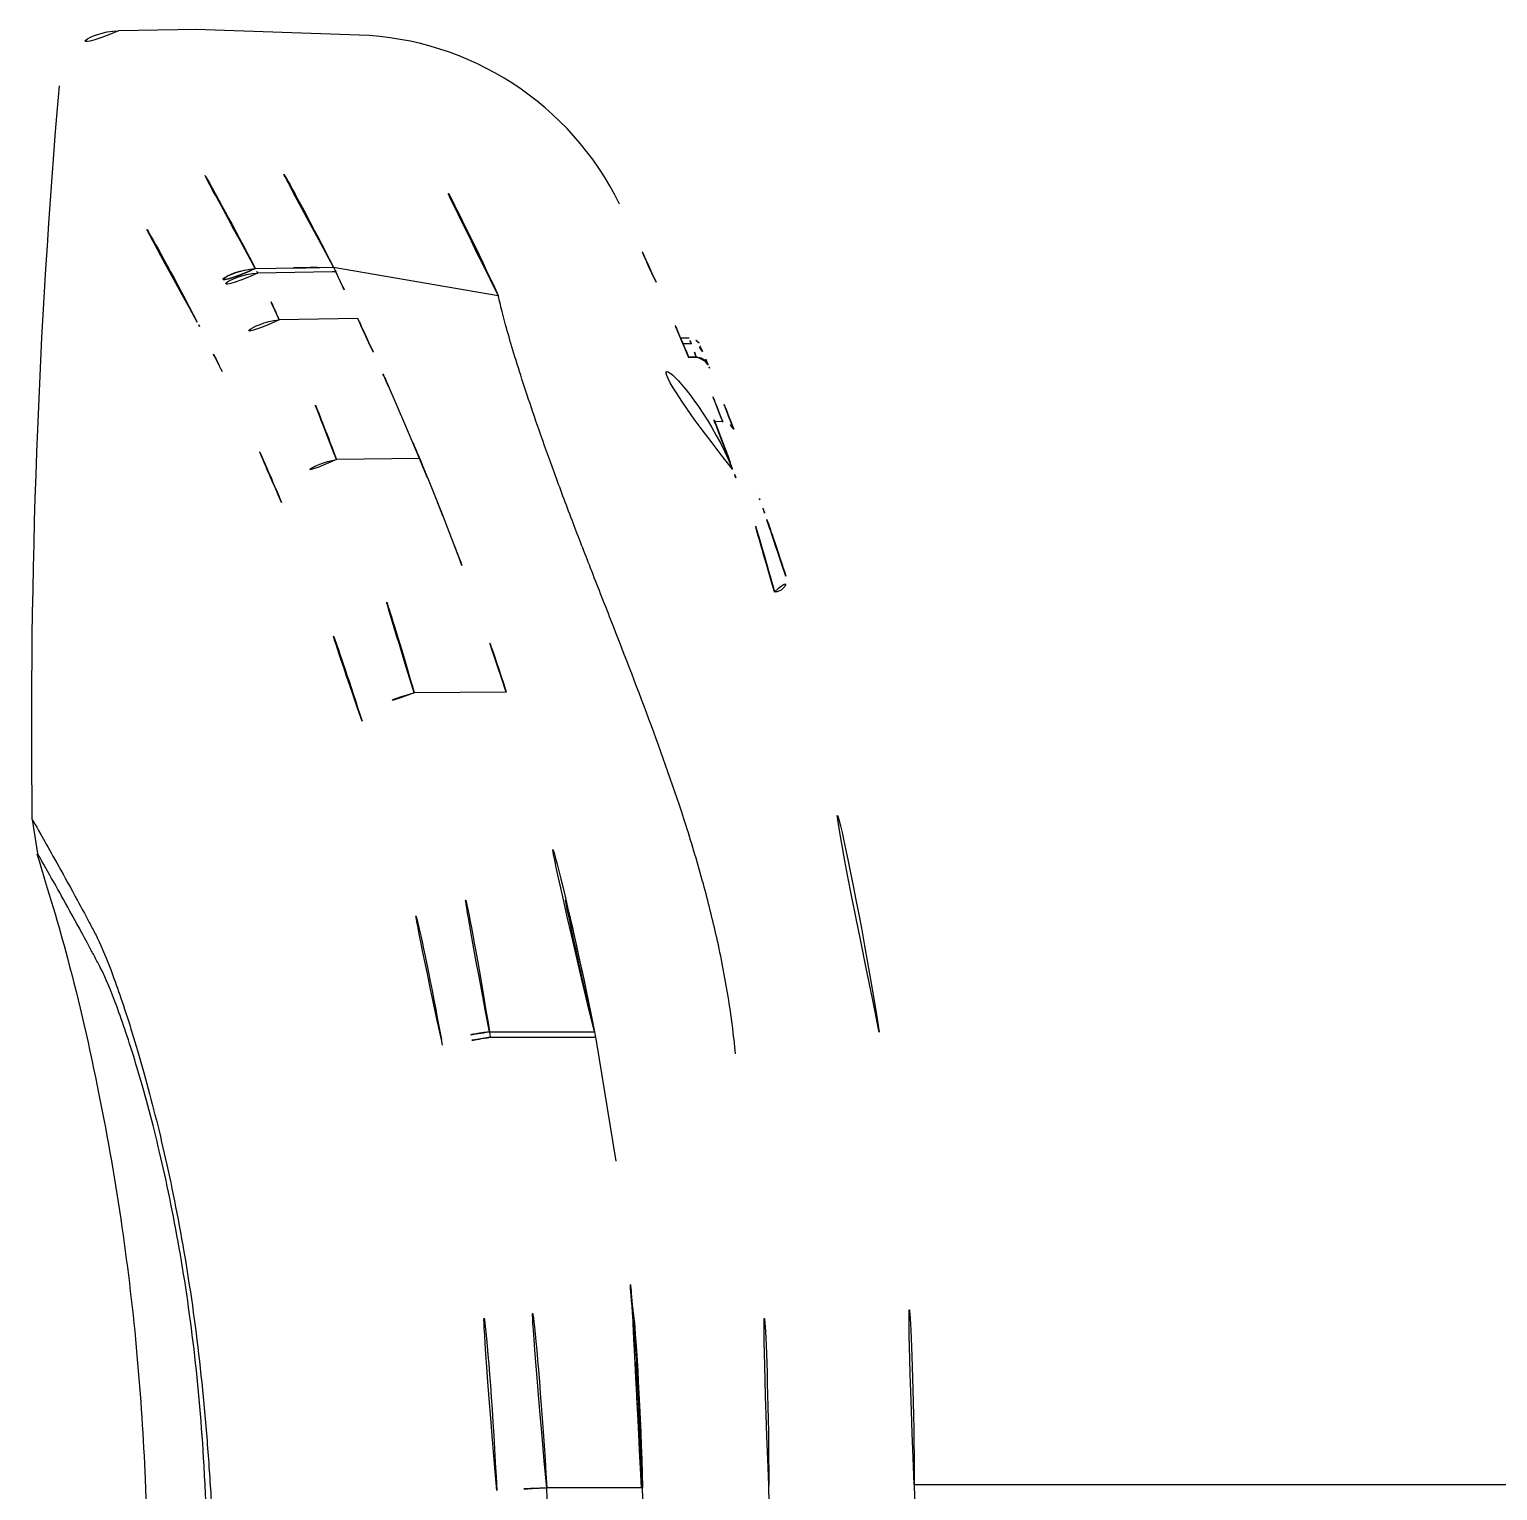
# Model space of a CAD drawing. Extents: x 16296660632 to 16296680496, y -37409619871 to -37409616057.
# Drawn here: x 16296679058.7 to 16296679156.2, y -37409616813.5 to -37409616716.5 of the extents above; entities that cross this region are included whole.
import ezdxf

# ---------------------------------------------------------------- set-up
doc = ezdxf.new("R2010")
doc.units = 0
doc.header["$LTSCALE"] = 10
doc.header["$MEASUREMENT"] = 0
doc.layers.get('0').update_dxf_attribs({"linetype": 'CONTINUOUS'})
for name, color, linetype in [('FRONT_CASE_DADA_', 7, 'CONTINUOUS'), ('MIDDLE_CASE_DADA', 7, 'CONTINUOUS'), ('SENSOR_WINDOW_FR', 7, 'CONTINUOUS')]:
    doc.layers.add(name, color=color, linetype=linetype)

msp = doc.modelspace()

# ---------------------------------------------------------------- linework, layer by layer
msp.add_line((16296679117.46888, -37409616813.107407), (16296679191.849831, -37409616813.107407))
at = {"layer": 'FRONT_CASE_DADA_', "color": 7, "linetype": 'Continuous', "ltscale": 25.4}
for p, q in [((16296679069.897711, -37409616716.461311), (16296679064.64786, -37409616716.552948)), ((16296679077.85408, -37409616732.27581), (16296679078.011921, -37409616732.273163)), ((16296679078.01193, -37409616732.273712), (16296679078.92993, -37409616732.258987)), ((16296679073.74259, -37409616732.353271), (16296679077.85413, -37409616732.278671)), ((16296679073.893351, -37409616732.648918), (16296679073.88526, -37409616732.649246)), ((16296679078.83704, -37409616732.566528), (16296679073.893351, -37409616732.648918)), ((16296679079.083151, -37409616732.562042), (16296679078.83704, -37409616732.566528)), ((16296679079.08334, -37409616732.562424), (16296679078.83704, -37409616732.566528)), ((16296679079.07831, -37409616732.552063), (16296679079.078239, -37409616732.552063)), ((16296679079.083151, -37409616732.562042), (16296679079.078239, -37409616732.552063)), ((16296679079.08334, -37409616732.562424), (16296679079.083151, -37409616732.562042)), ((16296679069.88555, -37409616735.903473), (16296679069.88257, -37409616735.898033)), ((16296679075.32012, -37409616735.750397), (16296679075.3176, -37409616735.750504)), ((16296679080.53331, -37409616735.669739), (16296679075.32012, -37409616735.750397)), ((16296679081.44907, -37409616737.661949), (16296679080.53331, -37409616735.669739)), ((16296679083.67017, -37409616742.660873), (16296679082.619011, -37409616740.256012)), ((16296679084.63909, -37409616744.955963), (16296679083.67017, -37409616742.660873)), ((16296679079.12788, -37409616745.02269), (16296679079.12797, -37409616745.022911)), ((16296679079.12797, -37409616745.022911), (16296679079.129629, -37409616745.022667)), ((16296679084.63909, -37409616744.955963), (16296679079.129629, -37409616745.022667)), ((16296679079.129629, -37409616745.022667), (16296679079.129669, -37409616745.022774)), ((16296679085.16773, -37409616746.238853), (16296679084.63909, -37409616744.955963)), ((16296679084.28549, -37409616760.529053), (16296679084.285721, -37409616760.529793)), ((16296679084.285721, -37409616760.529793), (16296679084.290091, -37409616760.529213)), ((16296679090.398939, -37409616760.486107), (16296679084.290091, -37409616760.529213)), ((16296679084.290091, -37409616760.529213), (16296679084.29015, -37409616760.529411)), ((16296679058.932091, -37409616768.929428), (16296679059.28813, -37409616771.196617)), ((16296679086.153959, -37409616783.924927), (16296679086.087049, -37409616783.554268)), ((16296679089.274851, -37409616783.028229), (16296679096.242399, -37409616783.028053)), ((16296679089.27515, -37409616783.028236), (16296679089.335369, -37409616783.392067)), ((16296679089.335369, -37409616783.392067), (16296679089.33548, -37409616783.392067)), ((16296679089.33548, -37409616783.392067), (16296679095.80171, -37409616783.392197)), ((16296679095.800301, -37409616783.391533), (16296679096.24509, -37409616783.391541)), ((16296679096.242399, -37409616783.028053), (16296679096.312599, -37409616783.391541)), ((16296679096.312599, -37409616783.391541), (16296679096.24509, -37409616783.391541)), ((16296679096.312599, -37409616783.391541), (16296679096.33378, -37409616783.501213)), ((16296679099.36857, -37409616813.309837), (16296679093.07752, -37409616813.310661)), ((16296679099.36853, -37409616813.308022), (16296679099.44174, -37409616813.308022)), ((16296679101.657829, -37409616905.107162), (16296679099.44174, -37409616813.308022))]:
    msp.add_line(p, q, dxfattribs=at)
for centre, radius, start, end in [((16296679064.717819, -37409616720.552338), 4, 90.99999075, 175.0893721), ((16296678885.89917, -37409616829.934174), 211.675339, 27.45349653, 32.38712453), ((16296678911.75787, -37409616817.684059), 187.733699, 27.06703096, 32.6276524), ((16296678903.00131, -37409616822.727692), 188.119684, 27.48854481, 33.02190673), ((16296679069.55805, -37409616737.18795), 10.58899, 25.9639045, 27.74111305), ((16296679073.96674, -37409616736.46299), 4.123071, 93.1938211, 172.1066835), ((16296679074.13397, -37409616736.78154), 4.139771, 93.44438634, 171.74860696), ((16296679123.831181, -37409619563.675072), 2831.77187, 90.930256038, 91.013656726), ((16296679039.346161, -37409616750.078903), 38.695124, 26.77232104, 27.26355962), ((16296678960.89817, -37409616786.809273), 125.297207, 24.04797271, 25.61051941), ((16296679810.554331, -37409616393.126167), 806.391218, 204.893309723, 205.137281324), ((16296679051.41795, -37409616745.939842), 21.018596, 27.64486439, 28.52230036), ((16296679075.770651, -37409616740.062798), 4.336023, 95.99745132, 168.15386986), ((16296678926.128201, -37409616802.47683), 163.431573, 20.58197178, 24.09683982), ((16296678858.212851, -37409616843.770378), 237.578602, 26.12064496, 26.92529612), ((16296678855.229389, -37409616841.331947), 248.842086, 23.9651964, 24.56359327), ((16296678921.972139, -37409616812.245956), 166.452253, 22.74529688, 26.0402958), ((16296679079.964689, -37409616749.842377), 4.891561, 99.84917004, 156.47088028), ((16296678900.76907, -37409616812.937683), 190.853184, 15.93846074, 20.84554897), ((16296678877.89167, -37409616830.979317), 223.92925, 21.53564732, 22.23617805), ((16296678917.196051, -37409616814.369148), 171.67785, 17.61640697, 22.78267979), ((16296678903.025391, -37409616821.16198), 196.946408, 20.54044067, 21.56292163), ((16296678901.874001, -37409616821.714378), 198.21845, 17.9924251, 20.57352995), ((16296679085.826969, -37409616767.493202), 7.131943, 102.48031548, 134.56053385), ((16296678908.170839, -37409616811.350693), 183.305249, 8.88840621, 16.09625826), ((16296678909.1187, -37409616819.507042), 190.646253, 11.031292, 18.03424207), ((16296678922.376249, -37409616813.079903), 166.350747, 10.22360026, 17.73339727), ((16296679350.686119, -37409618376.89621), 1615.162843, 99.314174356, 99.428833496), ((16296679324.17889, -37409618195.28273), 1431.288482, 99.443637599, 99.572849068), ((16296678894.3752, -37409616822.311287), 195.582733, 2.58126407, 11.31869823), ((16296678876.65596, -37409616825.186127), 216.747136, 3.1406215, 11.11770712), ((16296678911.58235, -37409616817.830719), 187.913827, 1.37928525, 10.52624103), ((16296678911.491541, -37409616817.800568), 187.930694, 1.36966587, 8.0054272), ((16296673007.474291, -37409617040.64991), 6089.848096, 1.2752199976, 2.1393826794)]:
    msp.add_arc(centre, radius, start, end, dxfattribs=at)
for centre, major_axis, ratio, start_param, end_param in [((16296679073.812401, -37409616736.203049), (3.484794, 1.963725), 0.952469277, 1.095851428, 2.529587266), ((16296679093.147329, -37409616813.340584), (-3.994324, -0.21302), 0.008400904, 4.72941905, 5.724444653)]:
    msp.add_ellipse(centre, major_axis=major_axis, ratio=ratio, start_param=start_param, end_param=end_param, dxfattribs=at)
msp.add_open_spline([(16296679058.932091, -37409616768.929428), (16296679058.739731, -37409616752.67321), (16296679059.340891, -37409616736.407631), (16296679060.7325, -37409616720.209953)], degree=3, dxfattribs=at)
for points, knots in [([(16296679073.73703, -37409616732.346321), (16296679073.73966, -37409616732.34761), (16296679073.73966, -37409616732.34761), (16296679073.73966, -37409616732.347618), (16296679073.740641, -37409616732.349503), (16296679073.741619, -37409616732.351387), (16296679073.74259, -37409616732.353271)], [0, 0, 0, 0, 0.002813418, 0.002813418, 0.002813418, 1, 1, 1, 1]), ([(16296679058.932091, -37409616768.929428), (16296679058.9321, -37409616768.92952), (16296679059.188869, -37409616769.383507), (16296679060.15299, -37409616771.084732), (16296679060.861811, -37409616772.335358), (16296679061.994419, -37409616774.422409), (16296679062.23303, -37409616774.865723), (16296679062.607651, -37409616775.569931), (16296679062.73534, -37409616775.811333), (16296679062.996321, -37409616776.308144), (16296679063.127741, -37409616776.550217), (16296679063.542891, -37409616777.392891), (16296679063.88756, -37409616778.218361), (16296679064.676849, -37409616780.352081), (16296679065.11075, -37409616781.641129), (16296679066.02556, -37409616784.615128), (16296679066.51228, -37409616786.321953), (16296679067.466789, -37409616790.061317), (16296679067.932871, -37409616792.082993), (16296679068.80475, -37409616796.43441), (16296679069.21314, -37409616798.788971), (16296679069.90163, -37409616803.637154), (16296679070.182421, -37409616806.142578), (16296679070.522369, -37409616810.022346), (16296679070.622629, -37409616811.343468), (16296679070.757219, -37409616813.32476), (16296679070.799231, -37409616813.985497), (16296679070.885771, -37409616815.307091), (16296679070.91226, -37409616815.96933), (16296679071.03974, -37409616819.280449), (16296679071.118891, -37409616821.930328), (16296679071.380119, -37409616829.87809), (16296679071.56888, -37409616835.176117), (16296679071.91132, -37409616845.774773), (16296679072.06325, -37409616851.075302), (16296679072.32375, -37409616861.678017), (16296679072.44944, -37409616866.979424), (16296679072.81876, -37409616882.883873), (16296679073.059219, -37409616893.48687), (16296679073.60947, -37409616914.692337), (16296679073.91848, -37409616925.294807), (16296679074.276171, -37409616946.501801), (16296679074.301941, -37409616957.106506), (16296679074.29896, -37409616978.31636), (16296679074.29451, -37409616988.921303), (16296679074.28528, -37409617020.736107), (16296679074.28348, -37409617041.945953), (16296679074.281691, -37409617084.365623), (16296679074.28125, -37409617105.575447), (16296679074.2796, -37409617137.39019), (16296679074.27877, -37409617147.995079), (16296679074.27824, -37409617163.902527), (16296679074.265249, -37409617169.203712), (16296679074.326941, -37409617175.834976), (16296679074.29204, -37409617177.156082), (16296679074.24618, -37409617179.794968), (16296679074.220831, -37409617181.111954), (16296679074.13645, -37409617185.055252), (16296679074.06848, -37409617187.693512), (16296679073.990919, -37409617190.182999)], [0, 0, 0, 0, 0.0625, 0.0625, 0.125, 0.125, 0.140625, 0.140625, 0.1484375, 0.1484375, 0.15625, 0.15625, 0.171875, 0.171875, 0.1875, 0.1875, 0.203125, 0.203125, 0.21875, 0.21875, 0.234375, 0.234375, 0.25, 0.25, 0.2578125, 0.2578125, 0.26171875, 0.26171875, 0.265625, 0.265625, 0.28125, 0.28125, 0.3125, 0.3125, 0.34375, 0.34375, 0.375, 0.375, 0.4375, 0.4375, 0.5, 0.5, 0.5625, 0.5625, 0.625, 0.625, 0.75, 0.75, 0.875, 0.875, 0.9375, 0.9375, 0.96875, 0.96875, 0.9765625, 0.9765625, 0.984375, 0.984375, 1, 1, 1, 1]), ([(16296679059.237049, -37409616771.212608), (16296679060.014009, -37409616773.744003), (16296679061.500219, -37409616778.644569), (16296679063.42462, -37409616787.105133), (16296679064.94264, -37409616795.863487), (16296679065.94759, -37409616804.408127), (16296679066.513519, -37409616813.415588), (16296679066.748421, -37409616822.782448), (16296679066.943119, -37409616832.383911), (16296679067.155991, -37409616841.260727), (16296679067.36622, -37409616849.420357), (16296679067.55949, -37409616856.878777), (16296679067.72843, -37409616863.717667), (16296679067.8762, -37409616869.934624), (16296679068.006519, -37409616875.525337), (16296679068.121309, -37409616880.485764), (16296679068.221701, -37409616884.812637), (16296679068.308069, -37409616888.50341), (16296679068.380341, -37409616891.556084), (16296679068.438181, -37409616893.969147), (16296679068.482531, -37409616895.799133), (16296679068.520451, -37409616897.349518), (16296679068.560011, -37409616898.952362), (16296679068.616659, -37409616901.220444), (16296679068.694929, -37409616904.296204), (16296679068.799999, -37409616908.294319), (16296679068.92664, -37409616912.991722), (16296679069.07168, -37409616918.389526), (16296679069.2246, -37409616924.330307), (16296679069.37435, -37409616930.78463), (16296679069.507429, -37409616937.722687), (16296679069.603109, -37409616945.273048), (16296679069.6534, -37409616953.435692), (16296679069.66856, -37409616962.210739), (16296679069.66567, -37409616971.402458), (16296679069.664101, -37409616980.988312), (16296679069.6616, -37409616990.945518), (16296679069.659599, -37409617001.446999), (16296679069.65815, -37409617012.491928), (16296679069.657209, -37409617024.329803), (16296679069.65682, -37409617036.98111), (16296679069.65694, -37409617050.465698), (16296679069.65748, -37409617064.551727), (16296679069.65831, -37409617079.235046), (16296679069.659229, -37409617094.50985), (16296679069.65995, -37409617110.054558), (16296679069.66037, -37409617125.832481), (16296679069.660561, -37409617141.853737), (16296679069.66054, -37409617158.266472), (16296679069.660351, -37409617174.750687), (16296679069.66017, -37409617184.633324), (16296679069.66007, -37409617190.107437)], [0, 0, 0, 0, 0.017207968, 0.039351342, 0.060641218, 0.081095249, 0.100726121, 0.125160165, 0.148061332, 0.1693793, 0.188633012, 0.206409625, 0.222713418, 0.237535349, 0.250863788, 0.262689278, 0.273004228, 0.281802634, 0.289079827, 0.294832255, 0.299057313, 0.302165173, 0.305918461, 0.310518655, 0.318383433, 0.327912582, 0.339108867, 0.351974836, 0.36651251, 0.381590326, 0.398125595, 0.416117807, 0.435567663, 0.456476704, 0.478845835, 0.501274285, 0.525000742, 0.550024507, 0.576343659, 0.603954989, 0.634646959, 0.666781053, 0.700348974, 0.735340525, 0.77174341, 0.809543166, 0.846449659, 0.884574148, 0.923904166, 0.964425882, 1, 1, 1, 1]), ([(16296679073.350559, -37409617190.171822), (16296679073.427481, -37409617187.784821), (16296679073.48753, -37409617185.290283), (16296679073.568911, -37409617180.214287), (16296679073.58931, -37409617177.592697), (16296679073.59683, -37409617169.687271), (16296679073.59687, -37409617164.416801), (16296679073.596861, -37409617148.605392), (16296679073.596849, -37409617138.064453), (16296679073.596239, -37409617106.441643), (16296679073.594629, -37409617085.359756), (16296679073.591999, -37409617043.196007), (16296679073.59141, -37409617022.114143), (16296679073.59667, -37409616990.491318), (16296679073.599529, -37409616979.950378), (16296679073.602619, -37409616958.8685), (16296679073.607, -37409616948.327553), (16296679073.26749, -37409616927.246109), (16296679072.95458, -37409616916.707222), (16296679072.400009, -37409616895.62915), (16296679072.162439, -37409616885.089127), (16296679071.672461, -37409616864.009483), (16296679071.396009, -37409616853.469841), (16296679071.00894, -37409616837.662071), (16296679070.89764, -37409616832.393097), (16296679070.73984, -37409616824.489304), (16296679070.686609, -37409616821.854477), (16296679070.58321, -37409616817.904251), (16296679070.544319, -37409616816.587669), (16296679070.44693, -37409616813.95768), (16296679070.38496, -37409616812.646759), (16296679070.1483, -37409616808.727119), (16296679069.914181, -37409616806.111649), (16296679069.312599, -37409616801.164162), (16296679068.948481, -37409616798.800743), (16296679068.12483, -37409616794.304123), (16296679067.67297, -37409616792.213654), (16296679066.7509, -37409616788.416603), (16296679066.27269, -37409616786.679832), (16296679065.360571, -37409616783.667503), (16296679064.929279, -37409616782.394661), (16296679064.148649, -37409616780.290459), (16296679063.79904, -37409616779.462868), (16296679063.384251, -37409616778.631706), (16296679063.25773, -37409616778.398277), (16296679063.00297, -37409616777.915291), (16296679062.87837, -37409616777.68058), (16296679062.51302, -37409616776.995857), (16296679062.280621, -37409616776.564949), (16296679061.176979, -37409616774.534058), (16296679060.48193, -37409616773.305389), (16296679059.538111, -37409616771.638771), (16296679059.28812, -37409616771.196709), (16296679059.28813, -37409616771.196617)], [0, 0, 0, 0, 0.015625, 0.015625, 0.03125, 0.03125, 0.0625, 0.0625, 0.125, 0.125, 0.25, 0.25, 0.375, 0.375, 0.4375, 0.4375, 0.5, 0.5, 0.5625, 0.5625, 0.625, 0.625, 0.6875, 0.6875, 0.71875, 0.71875, 0.734375, 0.734375, 0.7421875, 0.7421875, 0.75, 0.75, 0.765625, 0.765625, 0.78125, 0.78125, 0.796875, 0.796875, 0.8125, 0.8125, 0.828125, 0.828125, 0.84375, 0.84375, 0.8515625, 0.8515625, 0.859375, 0.859375, 0.875, 0.875, 0.9375, 0.9375, 1, 1, 1, 1])]:
    msp.add_open_spline(points, degree=3, knots=knots, dxfattribs=at)
at = {"layer": 'MIDDLE_CASE_DADA', "color": 7, "linetype": 'Continuous', "ltscale": 25.4}
for p, q in [((16296679080.62817, -37409616716.841072), (16296679069.796829, -37409616716.462868)), ((16296679078.92992, -37409616732.260262), (16296679089.866039, -37409616734.138779)), ((16296679078.93066, -37409616732.261703), (16296679079.08316, -37409616732.572632)), ((16296679081.554331, -37409616737.888206), (16296679081.554621, -37409616737.888847)), ((16296679105.42186, -37409616745.679588), (16296679105.23794, -37409616745.156914)), ((16296679085.166969, -37409616746.234299), (16296679086.187349, -37409616748.773933)), ((16296679086.187349, -37409616748.773933), (16296679087.450689, -37409616752.059181)), ((16296679096.33378, -37409616783.501213), (16296679097.660271, -37409616791.627411)), ((16296679099.053921, -37409616804.945961), (16296679099.44174, -37409616813.308022)), ((16296679110.008341, -37409616905.139168), (16296679107.817711, -37409616813.132622)), ((16296679117.46888, -37409616813.107407), (16296679119.659361, -37409616905.107407))]:
    msp.add_line(p, q, dxfattribs=at)
for centre, radius, start, end in [((16296678911.22085, -37409616818.00705), 188.35829, 27.0797374, 32.62146691), ((16296679079.92956, -37409616736.828873), 20, 25.96150883, 88.00014916), ((16296678931.498779, -37409616807.605324), 174.578129, 24.88651643, 31.32590862), ((16296678923.659361, -37409616812.917038), 193.809617, 24.27362268, 25.96150883), ((16296678709.272249, -37409616907.638351), 409.156517, 24.51166056, 25.33301966), ((16296678909.59288, -37409616819.134354), 209.188085, 22.73961417, 24.3959475), ((16296678847.640551, -37409616844.396027), 257.020568, 23.90199364, 24.48094609), ((16296678923.659361, -37409616812.917038), 193.809617, 20.44199112, 22.76474099), ((16296678874.75935, -37409616832.411362), 227.371611, 22.27258624, 23.90967201), ((16296678923.659361, -37409616812.917023), 193.809617, 8.86407855, 20.11852572), ((16296678906.568541, -37409616820.141937), 193.270828, 11.07139165, 20.62589481), ((16296678923.659361, -37409616812.917023), 193.809617, 359.94360998, 8.86407855), ((16296678924.28079, -37409616812.813858), 183.537196, 359.90033379, 8.87248694), ((16296678911.832041, -37409616817.80468), 187.662938, 3.92896045, 8.01823924)]:
    msp.add_arc(centre, radius, start, end, dxfattribs=at)
for start_param, end_param in [(3.173925647, 4.225790294), (3.141592654, 3.173925647)]:
    msp.add_ellipse((16296679086.86377, -37409616753.133217), major_axis=(-18.779676, -6.879229), ratio=0.950461636, start_param=start_param, end_param=end_param, dxfattribs=at)
msp.add_open_spline([(16296679105.62174, -37409616784.505569), (16296679105.55208, -37409616783.871689), (16296679105.413151, -37409616782.593086), (16296679105.12706, -37409616780.669983), (16296679104.78186, -37409616778.725517), (16296679104.25757, -37409616776.223747), (16296679103.463881, -37409616773.069717), (16296679102.003691, -37409616768.162827), (16296679099.85626, -37409616762.151489), (16296679097.63504, -37409616756.438583), (16296679095.938101, -37409616752.111214), (16296679094.698669, -37409616748.910187), (16296679093.576521, -37409616745.898651), (16296679092.58696, -37409616743.130142), (16296679091.76792, -37409616740.722763), (16296679091.1017, -37409616738.651001), (16296679090.561501, -37409616736.852562), (16296679090.135839, -37409616735.312317), (16296679089.95583, -37409616734.529327), (16296679089.866039, -37409616734.138779)], degree=3, knots=[0, 0, 0, 0, 0.028112979, 0.056719294, 0.085851486, 0.115540837, 0.170288611, 0.231249773, 0.347353563, 0.466312001, 0.530429159, 0.588550447, 0.653815505, 0.717765826, 0.775010149, 0.831792784, 0.888175815, 0.944223108, 1, 1, 1, 1], dxfattribs=at)
at = {"layer": 'SENSOR_WINDOW_FR', "color": 7, "linetype": 'Continuous', "ltscale": 25.4}
for p, q in [((16296679102.53484, -37409616736.977348), (16296679101.97048, -37409616736.972427)), ((16296679102.69268, -37409616737.35717), (16296679102.131821, -37409616737.352287)), ((16296679102.69318, -37409616737.357178), (16296679102.69268, -37409616737.35717)), ((16296679103.07741, -37409616738.240471), (16296679102.49642, -37409616738.235397)), ((16296679103.06436, -37409616738.253616), (16296679102.502029, -37409616738.248718)), ((16296679104.758249, -37409616742.519417), (16296679104.22949, -37409616742.514862)), ((16296679104.758249, -37409616742.519417), (16296679104.75964, -37409616742.519417))]:
    msp.add_line(p, q, dxfattribs=at)
for centre, radius, start, end in [((16296679102.599369, -37409616737.721184), 0.73113, 35.09148622, 95.05874172), ((16296678870.958321, -37409616820.63842), 246.244955, 19.55346579, 19.76746596), ((16296679102.687229, -37409616738.15596), 0.798806, 22.68647709, 89.57302609), ((16296678923.65941, -37409616812.917168), 194.809617, 22.39544735, 22.66520904), ((16296678870.52705, -37409616820.640839), 246.700766, 19.50894692, 19.51219613), ((16296678927.301399, -37409616810.573517), 190.059959, 20.98128608, 22.36520911), ((16296678923.659309, -37409616812.916878), 194.809617, 22.31134847, 22.38266134), ((16296678923.65917, -37409616812.916496), 194.809617, 22.37888677, 22.38221553), ((16296678927.74728, -37409616811.290047), 190.410143, 21.00982228, 22.39451412), ((16296678868.71896, -37409616820.561211), 248.606251, 15.57101457, 18.29557492), ((16296679104.763229, -37409616743.30854), 0.789124, 21.24179148, 90.26074949), ((16296678923.66011, -37409616812.918983), 194.809617, 17.98091727, 21.02622054), ((16296679106.345209, -37409616747.605392), 0.8, 19.67226816, 22.18093824), ((16296678923.65941, -37409616812.917168), 194.809617, 19.55764858, 19.62446346), ((16296678923.659309, -37409616812.916878), 194.809617, 19.28235139, 19.540954), ((16296678923.66011, -37409616812.918999), 194.809617, 17.980951, 17.99563919), ((16296679108.194651, -37409616753.029991), 0.8, 269.43084666, 17.97956871)]:
    msp.add_arc(centre, radius, start, end, dxfattribs=at)
msp.add_ellipse((16296679103.057381, -37409616739.051727), major_axis=(-0.739749, -0.304584), ratio=0.997273724, start_param=3.141592654, end_param=4.314033418, dxfattribs=at)
for points in [[(16296679102.69318, -37409616737.357178), (16296679102.587681, -37409616737.104179), (16296679102.534861, -37409616736.977531), (16296679102.534731, -37409616736.977219)], [(16296679103.265841, -37409616737.468613), (16296679103.259411, -37409616737.453194), (16296679103.31221, -37409616737.57962), (16296679103.424231, -37409616737.84787)]]:
    msp.add_open_spline(points, degree=3, dxfattribs=at)
msp.add_open_spline([(16296679103.685671, -37409616738.555939), (16296679103.651569, -37409616738.513489), (16296679103.57682, -37409616738.422928), (16296679103.38031, -37409616738.298462), (16296679103.187031, -37409616738.228958), (16296679103.08065, -37409616738.243629), (16296679103.07131, -37409616738.244926)], degree=3, knots=[0, 0, 0, 0, 0.208502053, 0.523478995, 0.963879281, 1, 1, 1, 1], dxfattribs=at)

doc.saveas('drawing.dxf')
